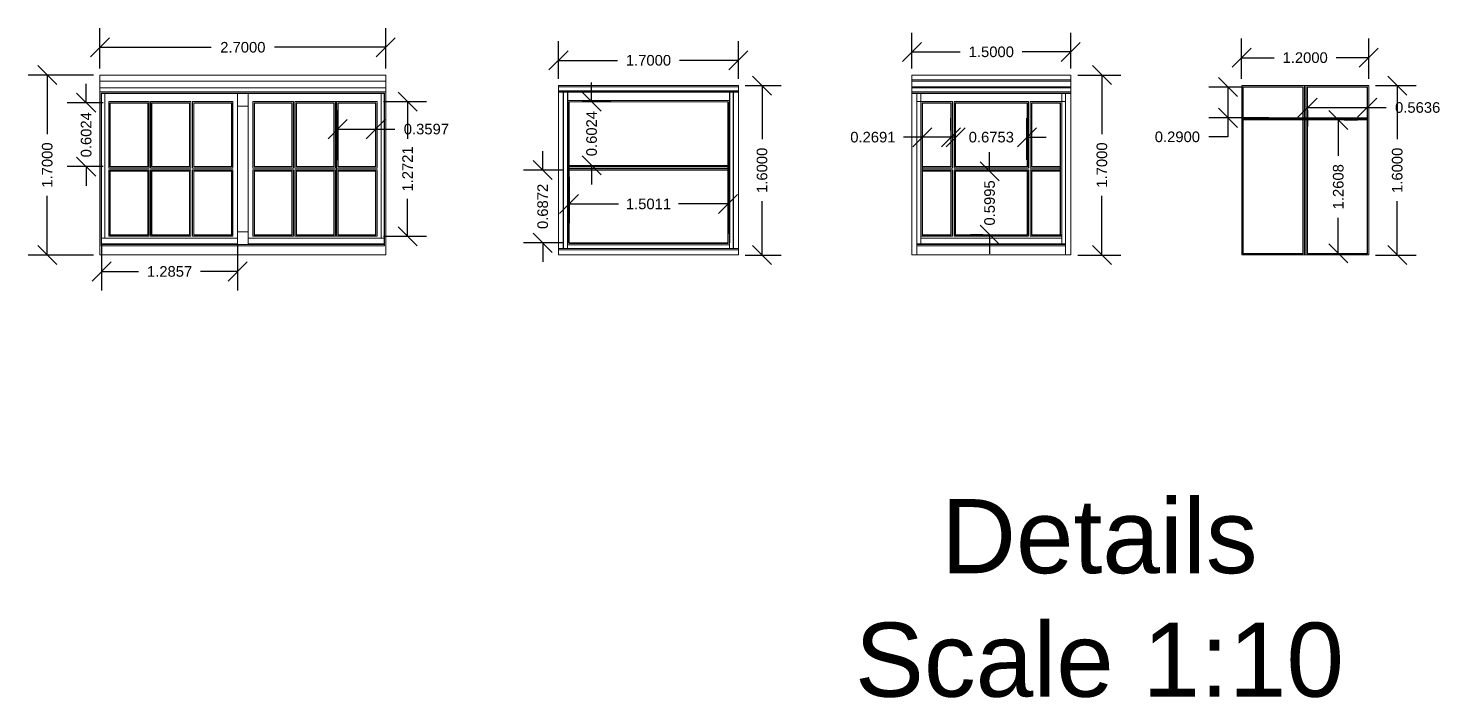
# Model space of a CAD drawing. Header units: inches. Extents: x 16.4 to 39.1, y 11.1 to 26.9.
# Drawn here: x 16.42 to 29.76, y 11.08 to 17.4 of the extents above; entities that cross this region are included whole.
import ezdxf

# ---------------------------------------------------------------- set-up
doc = ezdxf.new("R2010")
doc.units = ezdxf.units.IN
doc.header["$MEASUREMENT"] = 0
doc.layers.add('wall', color=5, linetype='Continuous')
doc.styles.get("Standard").update_dxf_attribs({"font": 'arial.ttf'})
doc.dimstyles.get("Standard").update_dxf_attribs({"dimtxt": 0.1, "dimasz": 0.18, "dimexe": 0.18, "dimexo": 0.0625, "dimgap": 0.09, "dimtad": 0, "dimtoh": 1, "dimdec": 4, "dimzin": 0, "dimdsep": 46, "dimtxsty": 'Standard', "dimblk": 'OBLIQUE', "dimcen": 0.09, "dimadec": 0, "dimazin": 0, "dimtfac": 1, "dimtdec": 4, "dimtofl": 0, "dimtmove": 0, "dimatfit": 3, "dimldrblk": 'OBLIQUE', "dimfxl": 1, "dimtolj": 1, "dimtzin": 0, "dimarcsym": 0})

# ---------------------------------------------------------------- blocks, each defined once
blk = doc.blocks.new('_Oblique')
at = {"color": 0, "linetype": 'ByBlock', "lineweight": -2}
blk.add_line((-0.5, -0.5), (0.5, 0.5), dxfattribs=at)
blk = doc.blocks.new('*D28')
at = {"color": 0, "lineweight": -2, "transparency": 16777216}
for p, q in [((17.101, 17.025), (17.101, 17.404)), ((19.801, 17.025), (19.801, 17.404)), ((17.101, 17.224), (18.153, 17.224)), ((19.801, 17.224), (18.75, 17.224))]:
    blk.add_line(p, q, dxfattribs=at)
at = {"layer": 'Defpoints', "color": 0, "lineweight": 9, "transparency": 16777216}
for p in [(19.801, 17.224), (17.101, 16.962), (19.801, 16.962)]:
    blk.add_point(p, dxfattribs=at)
at = {"color": 0, "lineweight": -2, "transparency": 16777216, "xscale": 0.18, "yscale": 0.18, "zscale": 0.18, "rotation": 180}
blk.add_blockref('_Oblique', (17.101, 17.224), dxfattribs=at)
at = {"color": 0, "lineweight": -2, "transparency": 16777216, "xscale": 0.18, "yscale": 0.18, "zscale": 0.18}
blk.add_blockref('_Oblique', (19.801, 17.224), dxfattribs=at)
at = {"color": 0, "lineweight": 9, "transparency": 16777216, "insert": (18.451, 17.224), "char_height": 0.1, "attachment_point": 5}
blk.add_mtext('\\A1;2.7000', dxfattribs=at)
blk = doc.blocks.new('*D29')
at = {"color": 0, "lineweight": -2, "transparency": 16777216}
for p, q in [((17.116, 15.359), (17.116, 14.926)), ((18.402, 15.359), (18.402, 14.926)), ((17.116, 15.106), (17.466, 15.106)), ((18.402, 15.106), (18.052, 15.106))]:
    blk.add_line(p, q, dxfattribs=at)
at = {"layer": 'Defpoints', "color": 0, "lineweight": 9, "transparency": 16777216}
for p in [(17.116, 15.422), (18.402, 15.422), (18.402, 15.106)]:
    blk.add_point(p, dxfattribs=at)
at = {"color": 0, "lineweight": -2, "transparency": 16777216, "xscale": 0.18, "yscale": 0.18, "zscale": 0.18, "rotation": 180}
blk.add_blockref('_Oblique', (17.116, 15.106), dxfattribs=at)
at = {"color": 0, "lineweight": -2, "transparency": 16777216, "xscale": 0.18, "yscale": 0.18, "zscale": 0.18}
blk.add_blockref('_Oblique', (18.402, 15.106), dxfattribs=at)
at = {"color": 0, "lineweight": 9, "transparency": 16777216, "insert": (17.759, 15.106), "char_height": 0.1, "attachment_point": 5}
blk.add_mtext('\\A1;1.2857', dxfattribs=at)
blk = doc.blocks.new('*D30')
at = {"color": 0, "lineweight": -2, "transparency": 16777216}
for p, q in [((19.781, 16.711), (20.187, 16.711)), ((20.007, 16.711), (20.007, 16.359)), ((20.007, 15.439), (20.007, 15.792)), ((19.781, 15.439), (20.187, 15.439))]:
    blk.add_line(p, q, dxfattribs=at)
at = {"layer": 'Defpoints', "color": 0, "lineweight": 9, "transparency": 16777216}
for p in [(19.719, 16.711), (19.719, 15.439), (20.007, 15.439)]:
    blk.add_point(p, dxfattribs=at)
at = {"color": 0, "lineweight": -2, "transparency": 16777216, "xscale": 0.18, "yscale": 0.18, "zscale": 0.18}
for p, rotation in [((20.007, 16.711), 90), ((20.007, 15.439), 270)]:
    blk.add_blockref('_Oblique', p, dxfattribs=dict(at, rotation=rotation))
at = {"color": 0, "lineweight": 9, "transparency": 16777216, "insert": (20.007, 16.075), "char_height": 0.1, "attachment_point": 5, "rotation": 90}
blk.add_mtext('\\A1;1.2721', dxfattribs=at)
blk = doc.blocks.new('*D31')
at = {"color": 0, "lineweight": -2, "transparency": 16777216}
for p, q in [((19.347, 16.157), (19.347, 16.631)), ((19.707, 16.157), (19.707, 16.631)), ((19.347, 16.451), (19.707, 16.451)), ((19.707, 16.451), (19.887, 16.451))]:
    blk.add_line(p, q, dxfattribs=at)
at = {"layer": 'Defpoints', "color": 0, "lineweight": 9, "transparency": 16777216}
for p in [(19.707, 16.451), (19.347, 16.094), (19.707, 16.094)]:
    blk.add_point(p, dxfattribs=at)
at = {"color": 0, "lineweight": -2, "transparency": 16777216, "xscale": 0.18, "yscale": 0.18, "zscale": 0.18, "rotation": 180}
blk.add_blockref('_Oblique', (19.347, 16.451), dxfattribs=at)
at = {"color": 0, "lineweight": -2, "transparency": 16777216, "xscale": 0.18, "yscale": 0.18, "zscale": 0.18}
blk.add_blockref('_Oblique', (19.707, 16.451), dxfattribs=at)
at = {"color": 0, "lineweight": 9, "transparency": 16777216, "insert": (20.185, 16.451), "char_height": 0.1, "attachment_point": 5}
blk.add_mtext('\\A1;0.3597', dxfattribs=at)
blk = doc.blocks.new('*D32')
at = {"color": 0, "lineweight": -2, "transparency": 16777216}
for p, q in [((16.971, 16.7), (16.971, 16.88)), ((17.133, 16.7), (16.791, 16.7)), ((17.133, 16.097), (16.791, 16.097)), ((16.971, 16.097), (16.971, 15.917))]:
    blk.add_line(p, q, dxfattribs=at)
at = {"layer": 'Defpoints', "color": 0, "lineweight": 9, "transparency": 16777216}
for p in [(17.196, 16.7), (16.971, 16.097), (17.196, 16.097)]:
    blk.add_point(p, dxfattribs=at)
at = {"color": 0, "lineweight": -2, "transparency": 16777216, "xscale": 0.18, "yscale": 0.18, "zscale": 0.18}
for p, rotation in [((16.971, 16.7), 270), ((16.971, 16.097), 90)]:
    blk.add_blockref('_Oblique', p, dxfattribs=dict(at, rotation=rotation))
at = {"color": 0, "lineweight": 9, "transparency": 16777216, "insert": (16.971, 16.398), "char_height": 0.1, "attachment_point": 5, "rotation": 90}
blk.add_mtext('\\A1;0.6024', dxfattribs=at)
blk = doc.blocks.new('*D33')
at = {"color": 0, "lineweight": -2, "transparency": 16777216}
for p, q in [((17.039, 16.962), (16.423, 16.962)), ((16.603, 16.962), (16.603, 16.405)), ((16.603, 15.262), (16.603, 15.82)), ((17.039, 15.262), (16.423, 15.262))]:
    blk.add_line(p, q, dxfattribs=at)
at = {"layer": 'Defpoints', "color": 0, "lineweight": 9, "transparency": 16777216}
for p in [(17.101, 16.962), (16.603, 15.262), (17.101, 15.262)]:
    blk.add_point(p, dxfattribs=at)
at = {"color": 0, "lineweight": -2, "transparency": 16777216, "xscale": 0.18, "yscale": 0.18, "zscale": 0.18}
for p, rotation in [((16.603, 16.962), 90), ((16.603, 15.262), 270)]:
    blk.add_blockref('_Oblique', p, dxfattribs=dict(at, rotation=rotation))
at = {"color": 0, "lineweight": 9, "transparency": 16777216, "insert": (16.603, 16.112), "char_height": 0.1, "attachment_point": 5, "rotation": 90}
blk.add_mtext('\\A1;1.7000', dxfattribs=at)
blk = doc.blocks.new('*D34')
at = {"color": 0, "lineweight": -2, "transparency": 16777216}
for p, q in [((23.196, 16.862), (23.536, 16.862)), ((23.356, 16.862), (23.356, 16.355)), ((23.356, 15.262), (23.356, 15.77)), ((23.196, 15.262), (23.536, 15.262))]:
    blk.add_line(p, q, dxfattribs=at)
at = {"layer": 'Defpoints', "color": 0, "lineweight": 9, "transparency": 16777216}
for p in [(23.133, 16.862), (23.356, 16.862), (23.133, 15.262)]:
    blk.add_point(p, dxfattribs=at)
at = {"color": 0, "lineweight": -2, "transparency": 16777216, "xscale": 0.18, "yscale": 0.18, "zscale": 0.18}
for p, rotation in [((23.356, 16.862), 90), ((23.356, 15.262), 270)]:
    blk.add_blockref('_Oblique', p, dxfattribs=dict(at, rotation=rotation))
at = {"color": 0, "lineweight": 9, "transparency": 16777216, "insert": (23.356, 16.062), "char_height": 0.1, "attachment_point": 5, "rotation": 90}
blk.add_mtext('\\A1;1.6000', dxfattribs=at)
blk = doc.blocks.new('*D35')
at = {"color": 0, "lineweight": -2, "transparency": 16777216}
for p, q in [((21.433, 16.925), (21.433, 17.281)), ((23.133, 16.925), (23.133, 17.281)), ((21.433, 17.101), (21.991, 17.101)), ((23.133, 17.101), (22.576, 17.101))]:
    blk.add_line(p, q, dxfattribs=at)
at = {"layer": 'Defpoints', "color": 0, "lineweight": 9, "transparency": 16777216}
for p in [(23.133, 17.101), (21.433, 16.862), (23.133, 16.862)]:
    blk.add_point(p, dxfattribs=at)
at = {"color": 0, "lineweight": -2, "transparency": 16777216, "xscale": 0.18, "yscale": 0.18, "zscale": 0.18, "rotation": 180}
blk.add_blockref('_Oblique', (21.433, 17.101), dxfattribs=at)
at = {"color": 0, "lineweight": -2, "transparency": 16777216, "xscale": 0.18, "yscale": 0.18, "zscale": 0.18}
blk.add_blockref('_Oblique', (23.133, 17.101), dxfattribs=at)
at = {"color": 0, "lineweight": 9, "transparency": 16777216, "insert": (22.283, 17.101), "char_height": 0.1, "attachment_point": 5}
blk.add_mtext('\\A1;1.7000', dxfattribs=at)
blk = doc.blocks.new('*D36')
at = {"color": 0, "lineweight": -2, "transparency": 16777216}
for p, q in [((21.746, 16.711), (21.746, 16.891)), ((21.658, 16.711), (21.926, 16.711)), ((21.658, 16.108), (21.926, 16.108)), ((21.746, 16.108), (21.746, 15.928))]:
    blk.add_line(p, q, dxfattribs=at)
at = {"layer": 'Defpoints', "color": 0, "lineweight": 9, "transparency": 16777216}
for p in [(21.596, 16.711), (21.596, 16.108), (21.746, 16.108)]:
    blk.add_point(p, dxfattribs=at)
at = {"color": 0, "lineweight": -2, "transparency": 16777216, "xscale": 0.18, "yscale": 0.18, "zscale": 0.18}
for p, rotation in [((21.746, 16.711), 270), ((21.746, 16.108), 90)]:
    blk.add_blockref('_Oblique', p, dxfattribs=dict(at, rotation=rotation))
at = {"color": 0, "lineweight": 9, "transparency": 16777216, "insert": (21.746, 16.409), "char_height": 0.1, "attachment_point": 5, "rotation": 90}
blk.add_mtext('\\A1;0.6024', dxfattribs=at)
blk = doc.blocks.new('*D37')
at = {"color": 0, "lineweight": -2, "transparency": 16777216}
for p, q in [((21.533, 16.002), (21.533, 15.564)), ((23.034, 16.002), (23.034, 15.564)), ((21.533, 15.744), (22, 15.744)), ((23.034, 15.744), (22.567, 15.744))]:
    blk.add_line(p, q, dxfattribs=at)
at = {"layer": 'Defpoints', "color": 0, "lineweight": 9, "transparency": 16777216}
for p in [(21.533, 16.064), (23.034, 16.064), (23.034, 15.744)]:
    blk.add_point(p, dxfattribs=at)
at = {"color": 0, "lineweight": -2, "transparency": 16777216, "xscale": 0.18, "yscale": 0.18, "zscale": 0.18, "rotation": 180}
blk.add_blockref('_Oblique', (21.533, 15.744), dxfattribs=at)
at = {"color": 0, "lineweight": -2, "transparency": 16777216, "xscale": 0.18, "yscale": 0.18, "zscale": 0.18}
blk.add_blockref('_Oblique', (23.034, 15.744), dxfattribs=at)
at = {"color": 0, "lineweight": 9, "transparency": 16777216, "insert": (22.283, 15.744), "char_height": 0.1, "attachment_point": 5}
blk.add_mtext('\\A1;1.5011', dxfattribs=at)
blk = doc.blocks.new('*D38')
at = {"color": 0, "lineweight": -2, "transparency": 16777216}
for p, q in [((21.284, 16.064), (21.284, 16.244)), ((21.47, 16.064), (21.104, 16.064)), ((21.47, 15.377), (21.104, 15.377)), ((21.284, 15.377), (21.284, 15.197))]:
    blk.add_line(p, q, dxfattribs=at)
at = {"layer": 'Defpoints', "color": 0, "lineweight": 9, "transparency": 16777216}
for p in [(21.533, 16.064), (21.284, 15.377), (21.533, 15.377)]:
    blk.add_point(p, dxfattribs=at)
at = {"color": 0, "lineweight": -2, "transparency": 16777216, "xscale": 0.18, "yscale": 0.18, "zscale": 0.18}
for p, rotation in [((21.284, 16.064), 270), ((21.284, 15.377), 90)]:
    blk.add_blockref('_Oblique', p, dxfattribs=dict(at, rotation=rotation))
at = {"color": 0, "lineweight": 9, "transparency": 16777216, "insert": (21.284, 15.721), "char_height": 0.1, "attachment_point": 5, "rotation": 90}
blk.add_mtext('\\A1;0.6872', dxfattribs=at)
blk = doc.blocks.new('*D39')
at = {"color": 0, "lineweight": -2, "transparency": 16777216}
for p, q in [((24.772, 17.025), (24.772, 17.361)), ((26.272, 17.025), (26.272, 17.361)), ((24.772, 17.181), (25.229, 17.181)), ((26.272, 17.181), (25.814, 17.181))]:
    blk.add_line(p, q, dxfattribs=at)
at = {"layer": 'Defpoints', "color": 0, "lineweight": 9, "transparency": 16777216}
for p in [(26.272, 17.181), (24.772, 16.962), (26.272, 16.962)]:
    blk.add_point(p, dxfattribs=at)
at = {"color": 0, "lineweight": -2, "transparency": 16777216, "xscale": 0.18, "yscale": 0.18, "zscale": 0.18, "rotation": 180}
blk.add_blockref('_Oblique', (24.772, 17.181), dxfattribs=at)
at = {"color": 0, "lineweight": -2, "transparency": 16777216, "xscale": 0.18, "yscale": 0.18, "zscale": 0.18}
blk.add_blockref('_Oblique', (26.272, 17.181), dxfattribs=at)
at = {"color": 0, "lineweight": 9, "transparency": 16777216, "insert": (25.522, 17.181), "char_height": 0.1, "attachment_point": 5}
blk.add_mtext('\\A1;1.5000', dxfattribs=at)
blk = doc.blocks.new('*D40')
at = {"color": 0, "lineweight": -2, "transparency": 16777216}
for p, q in [((26.338, 16.962), (26.747, 16.962)), ((26.567, 16.962), (26.567, 16.405)), ((26.567, 15.262), (26.567, 15.82)), ((26.338, 15.262), (26.747, 15.262))]:
    blk.add_line(p, q, dxfattribs=at)
at = {"layer": 'Defpoints', "color": 0, "lineweight": 9, "transparency": 16777216}
for p in [(26.275, 16.962), (26.275, 15.262), (26.567, 15.262)]:
    blk.add_point(p, dxfattribs=at)
at = {"color": 0, "lineweight": -2, "transparency": 16777216, "xscale": 0.18, "yscale": 0.18, "zscale": 0.18}
for p, rotation in [((26.567, 16.962), 90), ((26.567, 15.262), 270)]:
    blk.add_blockref('_Oblique', p, dxfattribs=dict(at, rotation=rotation))
at = {"color": 0, "lineweight": 9, "transparency": 16777216, "insert": (26.567, 16.112), "char_height": 0.1, "attachment_point": 5, "rotation": 90}
blk.add_mtext('\\A1;1.7000', dxfattribs=at)
blk = doc.blocks.new('*D41')
at = {"color": 0, "lineweight": -2, "transparency": 16777216}
for p, q in [((25.184, 16.16), (25.184, 16.555)), ((25.859, 16.16), (25.859, 16.555)), ((25.184, 16.375), (25.004, 16.375)), ((25.859, 16.375), (26.039, 16.375))]:
    blk.add_line(p, q, dxfattribs=at)
at = {"layer": 'Defpoints', "color": 0, "lineweight": 9, "transparency": 16777216}
for p in [(25.859, 16.375), (25.184, 16.097), (25.859, 16.097)]:
    blk.add_point(p, dxfattribs=at)
at = {"color": 0, "lineweight": -2, "transparency": 16777216, "xscale": 0.18, "yscale": 0.18, "zscale": 0.18}
blk.add_blockref('_Oblique', (25.184, 16.375), dxfattribs=at)
at = {"color": 0, "lineweight": -2, "transparency": 16777216, "xscale": 0.18, "yscale": 0.18, "zscale": 0.18, "rotation": 180}
blk.add_blockref('_Oblique', (25.859, 16.375), dxfattribs=at)
at = {"color": 0, "lineweight": 9, "transparency": 16777216, "insert": (25.522, 16.375), "char_height": 0.1, "attachment_point": 5}
blk.add_mtext('\\A1;0.6753', dxfattribs=at)
blk = doc.blocks.new('*D42')
at = {"color": 0, "lineweight": -2, "transparency": 16777216}
for p, q in [((24.871, 16.437), (24.871, 16.555)), ((25.14, 16.437), (25.14, 16.555)), ((24.871, 16.375), (24.691, 16.375)), ((25.14, 16.375), (24.871, 16.375))]:
    blk.add_line(p, q, dxfattribs=at)
at = {"layer": 'Defpoints', "color": 0, "lineweight": 9, "transparency": 16777216}
for p in [(24.871, 16.375), (24.871, 16.375), (25.14, 16.375)]:
    blk.add_point(p, dxfattribs=at)
at = {"color": 0, "lineweight": -2, "transparency": 16777216, "xscale": 0.18, "yscale": 0.18, "zscale": 0.18, "rotation": 180}
blk.add_blockref('_Oblique', (24.871, 16.375), dxfattribs=at)
at = {"color": 0, "lineweight": -2, "transparency": 16777216, "xscale": 0.18, "yscale": 0.18, "zscale": 0.18}
blk.add_blockref('_Oblique', (25.14, 16.375), dxfattribs=at)
at = {"color": 0, "lineweight": 9, "transparency": 16777216, "insert": (24.403, 16.375), "char_height": 0.1, "attachment_point": 5}
blk.add_mtext('\\A1;0.2691', dxfattribs=at)
blk = doc.blocks.new('*D43')
at = {"color": 0, "lineweight": -2, "transparency": 16777216}
for p, q in [((25.506, 16.053), (25.506, 16.233)), ((25.443, 16.053), (25.326, 16.053)), ((25.443, 15.454), (25.326, 15.454)), ((25.506, 15.454), (25.506, 15.274))]:
    blk.add_line(p, q, dxfattribs=at)
at = {"layer": 'Defpoints', "color": 0, "lineweight": 9, "transparency": 16777216}
for p in [(25.506, 16.053), (25.506, 15.454), (25.506, 15.454)]:
    blk.add_point(p, dxfattribs=at)
at = {"color": 0, "lineweight": -2, "transparency": 16777216, "xscale": 0.18, "yscale": 0.18, "zscale": 0.18}
for p, rotation in [((25.506, 16.053), 270), ((25.506, 15.454), 90)]:
    blk.add_blockref('_Oblique', p, dxfattribs=dict(at, rotation=rotation))
at = {"color": 0, "lineweight": 9, "transparency": 16777216, "insert": (25.506, 15.754), "char_height": 0.1, "attachment_point": 5, "rotation": 90}
blk.add_mtext('\\A1;0.5995', dxfattribs=at)
blk = doc.blocks.new('*D44')
at = {"color": 0, "lineweight": -2, "transparency": 16777216}
for p, q in [((29.15, 16.862), (29.537, 16.862)), ((29.357, 16.862), (29.357, 16.355)), ((29.357, 15.262), (29.357, 15.77)), ((29.15, 15.262), (29.537, 15.262))]:
    blk.add_line(p, q, dxfattribs=at)
at = {"layer": 'Defpoints', "color": 0, "lineweight": 9, "transparency": 16777216}
for p in [(29.087, 16.862), (29.087, 15.262), (29.357, 15.262)]:
    blk.add_point(p, dxfattribs=at)
at = {"color": 0, "lineweight": -2, "transparency": 16777216, "xscale": 0.18, "yscale": 0.18, "zscale": 0.18}
for p, rotation in [((29.357, 16.862), 90), ((29.357, 15.262), 270)]:
    blk.add_blockref('_Oblique', p, dxfattribs=dict(at, rotation=rotation))
at = {"color": 0, "lineweight": 9, "transparency": 16777216, "insert": (29.357, 16.062), "char_height": 0.1, "attachment_point": 5, "rotation": 90}
blk.add_mtext('\\A1;1.6000', dxfattribs=at)
blk = doc.blocks.new('*D45')
at = {"color": 0, "lineweight": -2, "transparency": 16777216}
for p, q in [((27.887, 16.925), (27.887, 17.306)), ((29.087, 16.925), (29.087, 17.306)), ((27.887, 17.126), (28.195, 17.126)), ((29.087, 17.126), (28.78, 17.126))]:
    blk.add_line(p, q, dxfattribs=at)
at = {"layer": 'Defpoints', "color": 0, "lineweight": 9, "transparency": 16777216}
for p in [(29.087, 17.126), (27.887, 16.862), (29.087, 16.862)]:
    blk.add_point(p, dxfattribs=at)
at = {"color": 0, "lineweight": -2, "transparency": 16777216, "xscale": 0.18, "yscale": 0.18, "zscale": 0.18, "rotation": 180}
blk.add_blockref('_Oblique', (27.887, 17.126), dxfattribs=at)
at = {"color": 0, "lineweight": -2, "transparency": 16777216, "xscale": 0.18, "yscale": 0.18, "zscale": 0.18}
blk.add_blockref('_Oblique', (29.087, 17.126), dxfattribs=at)
at = {"color": 0, "lineweight": 9, "transparency": 16777216, "insert": (28.487, 17.126), "char_height": 0.1, "attachment_point": 5}
blk.add_mtext('\\A1;1.2000', dxfattribs=at)
blk = doc.blocks.new('*D46')
at = {"color": 0, "lineweight": -2, "transparency": 16777216}
for p, q in [((28.509, 16.655), (29.073, 16.655)), ((28.509, 16.631), (28.509, 16.475)), ((29.073, 16.655), (29.253, 16.655)), ((29.073, 16.631), (29.073, 16.475))]:
    blk.add_line(p, q, dxfattribs=at)
at = {"layer": 'Defpoints', "color": 0, "lineweight": 9, "transparency": 16777216}
for p in [(28.509, 16.694), (29.073, 16.694), (29.073, 16.655)]:
    blk.add_point(p, dxfattribs=at)
at = {"color": 0, "lineweight": -2, "transparency": 16777216, "xscale": 0.18, "yscale": 0.18, "zscale": 0.18, "rotation": 180}
blk.add_blockref('_Oblique', (28.509, 16.655), dxfattribs=at)
at = {"color": 0, "lineweight": -2, "transparency": 16777216, "xscale": 0.18, "yscale": 0.18, "zscale": 0.18}
blk.add_blockref('_Oblique', (29.073, 16.655), dxfattribs=at)
at = {"color": 0, "lineweight": 9, "transparency": 16777216, "insert": (29.55, 16.655), "char_height": 0.1, "attachment_point": 5}
blk.add_mtext('\\A1;0.5636', dxfattribs=at)
blk = doc.blocks.new('*D47')
at = {"color": 0, "lineweight": -2, "transparency": 16777216}
for p, q in [((28.144, 16.848), (27.578, 16.848)), ((27.758, 16.848), (27.758, 16.558)), ((28.144, 16.558), (27.578, 16.558)), ((27.758, 16.558), (27.758, 16.378)), ((27.758, 16.378), (27.578, 16.378))]:
    blk.add_line(p, q, dxfattribs=at)
at = {"layer": 'Defpoints', "color": 0, "lineweight": 9, "transparency": 16777216}
for p in [(28.206, 16.848), (27.758, 16.558), (28.206, 16.558)]:
    blk.add_point(p, dxfattribs=at)
at = {"color": 0, "lineweight": -2, "transparency": 16777216, "xscale": 0.18, "yscale": 0.18, "zscale": 0.18}
for p, rotation in [((27.758, 16.848), 90), ((27.758, 16.558), 270)]:
    blk.add_blockref('_Oblique', p, dxfattribs=dict(at, rotation=rotation))
at = {"color": 0, "lineweight": 9, "transparency": 16777216, "insert": (27.28, 16.378), "char_height": 0.1, "attachment_point": 5}
blk.add_mtext('\\A1;0.2900', dxfattribs=at)
blk = doc.blocks.new('*D48')
at = {"color": 0, "lineweight": -2, "transparency": 16777216}
for p, q in [((28.8, 16.538), (28.8, 16.2)), ((28.854, 16.538), (28.98, 16.538)), ((28.8, 15.277), (28.8, 15.614)), ((28.854, 15.277), (28.98, 15.277))]:
    blk.add_line(p, q, dxfattribs=at)
at = {"layer": 'Defpoints', "color": 0, "lineweight": 9, "transparency": 16777216}
for p in [(28.791, 16.538), (28.791, 15.277), (28.8, 15.277)]:
    blk.add_point(p, dxfattribs=at)
at = {"color": 0, "lineweight": -2, "transparency": 16777216, "xscale": 0.18, "yscale": 0.18, "zscale": 0.18}
for p, rotation in [((28.8, 16.538), 90), ((28.8, 15.277), 270)]:
    blk.add_blockref('_Oblique', p, dxfattribs=dict(at, rotation=rotation))
at = {"color": 0, "lineweight": 9, "transparency": 16777216, "insert": (28.8, 15.907), "char_height": 0.1, "attachment_point": 5, "rotation": 90}
blk.add_mtext('\\A1;1.2608', dxfattribs=at)

msp = doc.modelspace()

# ---------------------------------------------------------------- linework, layer by layer
at = {"lineweight": 9}
for p, q in [((19.80141, 16.96234), (17.10141, 16.96234)), ((17.10141, 16.96234), (17.10141, 15.26234)), ((19.80141, 15.26234), (19.80141, 16.96234)), ((24.7718, 15.26234), (24.7718, 16.96234)), ((24.7718, 16.96234), (26.2718, 16.96234)), ((26.2718, 16.96234), (26.2718, 15.26234)), ((19.80141, 16.90583), (17.10141, 16.90583)), ((17.10141, 16.84149), (19.80141, 16.84149)), ((17.49442, 16.80348), (17.10141, 16.80348)), ((19.40841, 16.80348), (17.49442, 16.80348)), ((19.40841, 16.80348), (19.80141, 16.80348)), ((21.43331, 16.86234), (21.43331, 15.26234)), ((21.43331, 16.86234), (23.13331, 16.86234)), ((23.13331, 16.85234), (21.43331, 16.85234)), ((23.13331, 16.81433), (21.43331, 16.81433)), ((21.43331, 16.80263), (23.13331, 16.80263)), ((23.13331, 16.86234), (23.13331, 15.26234)), ((24.7718, 16.91583), (26.2718, 16.91583)), ((24.7718, 15.26234), (24.7718, 16.90583)), ((24.7718, 16.90583), (26.2718, 16.90583)), ((24.7718, 16.85149), (26.2718, 16.85149)), ((26.2718, 16.80348), (24.7718, 16.80348)), ((26.2718, 15.26234), (26.2718, 16.90583)), ((29.08736, 16.86234), (27.88736, 16.86234)), ((27.88736, 16.86234), (27.88736, 15.26234)), ((28.46835, 16.85065), (27.89888, 16.85065)), ((27.89888, 16.85065), (27.89888, 15.27404)), ((28.46542, 16.84772), (27.9018, 16.84772)), ((27.9018, 16.84772), (27.9018, 15.27697)), ((27.9018, 16.84772), (27.9018, 16.54772)), ((27.9018, 16.84772), (27.9018, 16.82772)), ((28.46542, 16.84772), (28.46542, 15.27697)), ((28.46835, 16.85065), (28.46835, 15.27404)), ((28.48005, 16.86234), (28.48005, 15.26234)), ((28.49467, 16.86234), (28.49467, 15.26234)), ((28.50636, 16.85065), (29.07584, 16.85065)), ((28.50636, 16.85065), (28.50636, 15.27404)), ((28.50929, 16.84772), (29.07291, 16.84772)), ((28.50929, 16.84772), (28.50929, 15.27697)), ((29.07291, 16.84772), (29.07291, 15.27697)), ((29.07584, 16.85065), (29.07584, 15.27404)), ((29.08736, 15.26234), (29.08736, 16.86234)), ((17.11312, 16.79178), (17.11312, 15.36031)), ((17.50612, 16.79178), (17.11312, 16.79178)), ((17.11604, 16.78886), (17.11604, 15.36031)), ((17.11604, 16.78886), (17.50904, 16.78886)), ((17.14604, 16.78886), (17.14604, 15.42171)), ((17.18403, 16.71136), (17.18403, 16.08263)), ((17.18403, 16.71136), (17.56712, 16.71136)), ((17.19573, 16.69966), (17.19573, 16.09432)), ((17.55542, 16.69966), (17.19865, 16.69966)), ((17.19865, 16.69674), (17.19865, 16.09725)), ((17.19865, 16.69674), (17.5525, 16.69674)), ((19.39671, 16.79178), (17.50612, 16.79178)), ((19.39378, 16.78886), (17.50904, 16.78886)), ((17.5525, 16.09725), (17.5525, 16.69674)), ((17.55542, 16.09432), (17.55542, 16.69966)), ((17.56712, 16.08263), (17.56712, 16.71136)), ((17.96012, 16.71136), (17.57703, 16.71136)), ((17.57703, 16.71136), (17.57703, 16.08263)), ((17.94842, 16.69966), (17.58873, 16.69966)), ((17.58873, 16.69966), (17.58873, 16.09432)), ((17.9455, 16.69674), (17.59165, 16.69674)), ((17.59165, 16.69674), (17.59165, 16.09725)), ((17.9455, 16.09725), (17.9455, 16.69674)), ((17.94842, 16.09432), (17.94842, 16.69966)), ((17.96012, 16.08263), (17.96012, 16.71136)), ((18.35783, 16.71136), (17.97474, 16.71136)), ((17.97474, 16.71136), (17.97474, 16.08263)), ((18.34614, 16.69966), (17.98644, 16.69966)), ((17.98644, 16.69966), (17.98644, 16.09432)), ((18.34321, 16.69674), (17.98936, 16.69674)), ((17.98936, 16.69674), (17.98936, 16.09725)), ((18.34321, 16.09725), (18.34321, 16.69674)), ((18.34614, 16.09432), (18.34614, 16.69966)), ((18.35783, 16.08263), (18.35783, 16.71136)), ((18.4017, 15.36031), (18.4017, 16.78886)), ((18.50113, 15.36031), (18.50113, 16.78886)), ((18.54499, 16.08263), (18.54499, 16.71136)), ((18.54499, 16.71136), (18.92808, 16.71136)), ((18.55669, 16.09432), (18.55669, 16.69966)), ((18.55669, 16.69966), (18.91638, 16.69966)), ((18.55961, 16.09725), (18.55961, 16.69674)), ((18.55961, 16.69674), (18.91346, 16.69674)), ((18.91346, 16.69674), (18.91346, 16.09725)), ((18.91638, 16.69966), (18.91638, 16.09432)), ((18.92808, 16.71136), (18.92808, 16.08263)), ((18.9427, 16.08263), (18.9427, 16.71136)), ((18.9427, 16.71136), (19.32579, 16.71136)), ((18.9544, 16.09432), (18.9544, 16.69966)), ((18.9544, 16.69966), (19.3141, 16.69966)), ((18.95733, 16.09725), (18.95733, 16.69674)), ((18.95733, 16.69674), (19.31117, 16.69674)), ((19.31117, 16.69674), (19.31117, 16.09725)), ((19.3141, 16.69966), (19.3141, 16.09432)), ((19.32579, 16.71136), (19.32579, 16.08263)), ((19.3357, 16.71136), (19.71879, 16.71136)), ((19.3357, 16.71136), (19.3357, 15.43927)), ((19.3474, 16.09432), (19.3474, 16.69966)), ((19.3474, 16.69966), (19.7071, 16.69966)), ((19.35033, 16.09725), (19.35033, 16.69674)), ((19.35033, 16.69674), (19.70417, 16.69674)), ((19.39378, 16.78886), (19.78678, 16.78886)), ((19.39671, 16.79178), (19.78971, 16.79178)), ((19.70417, 16.69674), (19.70417, 16.09725)), ((19.7071, 16.69966), (19.7071, 16.09432)), ((19.71879, 16.71136), (19.71879, 16.08263)), ((19.75678, 16.78886), (19.75678, 15.42171)), ((19.78678, 15.36031), (19.78678, 16.78886)), ((19.78971, 15.36031), (19.78971, 16.79178)), ((21.43331, 16.79971), (23.13331, 16.79971)), ((23.0485, 16.72221), (21.51812, 16.72221)), ((21.52981, 16.71051), (23.03681, 16.71051)), ((21.53274, 16.70759), (21.53274, 15.46474)), ((21.53274, 16.70759), (23.03388, 16.70759)), ((23.03388, 16.70759), (23.03388, 15.46474)), ((26.2718, 16.79178), (24.7718, 16.79178)), ((26.2718, 16.78886), (24.7718, 16.78886)), ((24.77182, 16.71136), (24.77182, 16.08263)), ((25.15491, 16.71136), (24.81932, 16.71136)), ((24.85661, 16.78886), (24.85661, 15.36616)), ((24.8683, 16.79178), (24.8683, 16.78886)), ((24.8683, 16.69966), (24.8683, 15.45097)), ((24.87123, 16.69966), (24.8683, 16.69966)), ((25.14321, 16.69966), (24.87123, 16.69966)), ((25.14029, 16.69674), (24.87123, 16.69674)), ((24.87123, 16.69674), (24.87123, 16.09725)), ((25.14029, 16.09725), (25.14029, 16.69674)), ((25.14321, 16.09432), (25.14321, 16.69966)), ((25.15491, 16.08263), (25.15491, 16.71136)), ((25.55262, 16.71136), (25.16953, 16.71136)), ((25.16953, 16.71136), (25.16953, 16.08263)), ((25.54092, 16.69966), (25.18123, 16.69966)), ((25.18123, 16.69966), (25.18123, 16.09432)), ((25.538, 16.69674), (25.18415, 16.69674)), ((25.18415, 16.69674), (25.18415, 16.09725)), ((25.49098, 16.71136), (25.87407, 16.71136)), ((25.50268, 16.69966), (25.86237, 16.69966)), ((25.5056, 16.69674), (25.85945, 16.69674)), ((25.85945, 16.69674), (25.85945, 16.09725)), ((25.86237, 16.69966), (25.86237, 16.09432)), ((25.87407, 16.71136), (25.87407, 16.08263)), ((25.88869, 16.08263), (25.88869, 16.71136)), ((25.88869, 16.71136), (26.22428, 16.71136)), ((25.90039, 16.09432), (25.90039, 16.69966)), ((25.90039, 16.69966), (26.1753, 16.69966)), ((25.90331, 16.09725), (25.90331, 16.69674)), ((25.90331, 16.69674), (26.1753, 16.69674)), ((26.17237, 16.09725), (26.17237, 16.69966)), ((26.1753, 16.09725), (26.1753, 16.69966)), ((26.18699, 15.45389), (26.18699, 16.78886)), ((26.27178, 16.71136), (26.27178, 16.08263)), ((18.4017, 16.6675), (18.50113, 16.6675)), ((27.9018, 16.55772), (28.46542, 16.55772)), ((27.9018, 16.54772), (28.46542, 16.54772)), ((27.9018, 16.53772), (28.46542, 16.53772)), ((28.46835, 16.55772), (28.50636, 16.55772)), ((28.46835, 16.54772), (28.50636, 16.54772)), ((28.46835, 16.53772), (28.50636, 16.53772)), ((28.50929, 16.55772), (29.07291, 16.55772)), ((28.50929, 16.54772), (29.07291, 16.54772)), ((28.50929, 16.53772), (29.07291, 16.53772)), ((17.18403, 16.08263), (17.56712, 16.08263)), ((17.56712, 16.068), (17.18403, 16.068)), ((17.18403, 16.068), (17.18403, 15.43927)), ((17.19573, 16.09432), (17.55542, 16.09432)), ((17.55542, 16.05631), (17.19573, 16.05631)), ((17.19573, 16.05631), (17.19573, 15.45097)), ((17.19865, 16.09725), (17.5525, 16.09725)), ((17.5525, 16.05338), (17.19865, 16.05338)), ((17.19865, 16.05338), (17.19865, 15.45389)), ((17.5525, 15.45389), (17.5525, 16.05338)), ((17.55542, 15.45097), (17.55542, 16.05631)), ((17.56712, 15.43927), (17.56712, 16.068)), ((17.57703, 16.08263), (17.96012, 16.08263)), ((17.96012, 16.068), (17.57703, 16.068)), ((17.57703, 16.068), (17.57703, 15.43927)), ((17.58873, 16.09432), (17.94842, 16.09432)), ((17.94842, 16.05631), (17.58873, 16.05631)), ((17.58873, 16.05631), (17.58873, 15.45097)), ((17.59165, 16.09725), (17.9455, 16.09725)), ((17.9455, 16.05338), (17.59165, 16.05338)), ((17.59165, 16.05338), (17.59165, 15.45389)), ((17.9455, 15.45389), (17.9455, 16.05338)), ((17.94842, 15.45097), (17.94842, 16.05631)), ((17.96012, 15.43927), (17.96012, 16.068)), ((17.97474, 16.08263), (18.35783, 16.08263)), ((18.35783, 16.068), (17.97474, 16.068)), ((17.97474, 16.068), (17.97474, 15.43927)), ((17.98644, 16.09432), (18.34614, 16.09432)), ((18.34614, 16.05631), (17.98644, 16.05631)), ((17.98644, 16.05631), (17.98644, 15.45097)), ((17.98936, 16.09725), (18.34321, 16.09725)), ((18.34321, 16.05338), (17.98936, 16.05338)), ((17.98936, 16.05338), (17.98936, 15.45389)), ((18.34321, 15.45389), (18.34321, 16.05338)), ((18.34614, 15.45097), (18.34614, 16.05631)), ((18.35783, 15.43927), (18.35783, 16.068)), ((18.92808, 16.08263), (18.54499, 16.08263)), ((18.54499, 15.43927), (18.54499, 16.068)), ((18.54499, 16.068), (18.92808, 16.068)), ((18.91638, 16.09432), (18.55669, 16.09432)), ((18.55669, 15.45097), (18.55669, 16.05631)), ((18.55669, 16.05631), (18.91638, 16.05631)), ((18.91346, 16.09725), (18.55961, 16.09725)), ((18.55961, 15.45389), (18.55961, 16.05338)), ((18.55961, 16.05338), (18.91346, 16.05338)), ((18.91346, 16.05338), (18.91346, 15.45389)), ((18.91638, 16.05631), (18.91638, 15.45097)), ((18.92808, 16.068), (18.92808, 15.43927)), ((19.32579, 16.08263), (18.9427, 16.08263)), ((18.9427, 15.43927), (18.9427, 16.068)), ((18.9427, 16.068), (19.32579, 16.068)), ((19.3141, 16.09432), (18.9544, 16.09432)), ((18.9544, 15.45097), (18.9544, 16.05631)), ((18.9544, 16.05631), (19.3141, 16.05631)), ((19.31117, 16.09725), (18.95733, 16.09725)), ((18.95733, 15.45389), (18.95733, 16.05338)), ((18.95733, 16.05338), (19.31117, 16.05338)), ((19.31117, 16.05338), (19.31117, 15.45389)), ((19.3141, 16.05631), (19.3141, 15.45097)), ((19.32579, 16.068), (19.32579, 15.43927)), ((19.71879, 16.08263), (19.3357, 16.08263)), ((19.3357, 16.068), (19.71879, 16.068)), ((19.7071, 16.09432), (19.3474, 16.09432)), ((19.3474, 15.45097), (19.3474, 16.05631)), ((19.3474, 16.05631), (19.7071, 16.05631)), ((19.70417, 16.09725), (19.35033, 16.09725)), ((19.35033, 15.45389), (19.35033, 16.05338)), ((19.35033, 16.05338), (19.70417, 16.05338)), ((19.70417, 16.05338), (19.70417, 15.45389)), ((19.7071, 16.05631), (19.7071, 15.45097)), ((19.71879, 16.068), (19.71879, 15.43927)), ((23.03388, 16.1081), (21.53274, 16.1081)), ((23.03388, 16.10517), (21.53274, 16.10517)), ((23.03388, 16.09348), (21.53274, 16.09348)), ((23.03388, 16.07885), (21.53274, 16.07885)), ((23.03388, 16.06716), (21.53274, 16.06716)), ((23.03388, 16.06423), (21.53274, 16.06423)), ((24.77182, 16.068), (24.77182, 15.43927)), ((24.87123, 16.09725), (25.14029, 16.09725)), ((24.87123, 16.09432), (25.14321, 16.09432)), ((24.87123, 16.09432), (24.87123, 16.05631)), ((24.87123, 16.08263), (25.15491, 16.08263)), ((25.15491, 16.068), (24.87123, 16.068)), ((25.14321, 16.05631), (24.87123, 16.05631)), ((25.14029, 16.05338), (24.87123, 16.05338)), ((24.87123, 16.05338), (24.87123, 15.45389)), ((25.14029, 15.45389), (25.14029, 16.05338)), ((25.14321, 15.45097), (25.14321, 16.05631)), ((25.15491, 15.43927), (25.15491, 16.068)), ((25.16953, 16.08263), (25.55262, 16.08263)), ((25.55262, 16.068), (25.16953, 16.068)), ((25.16953, 16.068), (25.16953, 15.43927)), ((25.18123, 16.09432), (25.54092, 16.09432)), ((25.54092, 16.05631), (25.18123, 16.05631)), ((25.18123, 16.05631), (25.18123, 15.45097)), ((25.18415, 16.09725), (25.538, 16.09725)), ((25.538, 16.05338), (25.18415, 16.05338)), ((25.18415, 16.05338), (25.18415, 15.45389)), ((25.87407, 16.08263), (25.49098, 16.08263)), ((25.49098, 16.068), (25.87407, 16.068)), ((25.86237, 16.09432), (25.50268, 16.09432)), ((25.50268, 16.05631), (25.86237, 16.05631)), ((25.85945, 16.09725), (25.5056, 16.09725)), ((25.5056, 16.05338), (25.85945, 16.05338)), ((25.85945, 16.05338), (25.85945, 15.45389)), ((25.86237, 16.05631), (25.86237, 15.45097)), ((25.87407, 16.068), (25.87407, 15.43927)), ((26.17237, 16.08263), (25.88869, 16.08263)), ((25.88869, 15.43927), (25.88869, 16.068)), ((25.88869, 16.068), (26.17237, 16.068)), ((26.17237, 16.09432), (25.90039, 16.09432)), ((25.90039, 15.45097), (25.90039, 16.05631)), ((25.90039, 16.05631), (26.17237, 16.05631)), ((26.17237, 16.09725), (25.90331, 16.09725)), ((25.90331, 15.45389), (25.90331, 16.05338)), ((25.90331, 16.05338), (26.17237, 16.05338)), ((26.17237, 16.09432), (26.17237, 16.05631)), ((26.17237, 15.45389), (26.17237, 16.05338)), ((26.1753, 16.09725), (26.1753, 16.05338)), ((26.1753, 15.45389), (26.1753, 16.05338)), ((26.27178, 16.068), (26.27178, 15.43927)), ((18.4017, 15.48167), (18.50113, 15.48167)), ((17.11312, 15.36031), (17.11312, 15.3486)), ((17.45713, 15.3486), (17.11312, 15.3486)), ((17.50904, 15.42171), (17.11604, 15.42171)), ((17.50904, 15.36616), (17.11604, 15.36616)), ((17.11604, 15.36031), (17.45713, 15.36031)), ((17.18403, 15.43927), (17.56712, 15.43927)), ((17.19573, 15.45097), (17.55542, 15.45097)), ((17.19865, 15.45389), (17.5525, 15.45389)), ((17.45713, 15.36031), (19.44569, 15.36031)), ((17.45713, 15.3486), (19.44569, 15.3486)), ((17.50904, 15.42171), (18.4017, 15.42171)), ((17.50904, 15.36616), (18.4017, 15.36616)), ((17.57703, 15.43927), (17.96012, 15.43927)), ((17.58873, 15.45097), (17.94842, 15.45097)), ((17.59165, 15.45389), (17.9455, 15.45389)), ((17.97474, 15.43927), (18.35783, 15.43927)), ((17.98644, 15.45097), (18.34614, 15.45097)), ((17.98936, 15.45389), (18.34321, 15.45389)), ((18.50113, 15.42171), (19.39378, 15.42171)), ((18.50113, 15.36616), (19.39378, 15.36616)), ((18.92808, 15.43927), (18.54499, 15.43927)), ((18.91638, 15.45097), (18.55669, 15.45097)), ((18.91346, 15.45389), (18.55961, 15.45389)), ((19.32579, 15.43927), (18.9427, 15.43927)), ((19.3141, 15.45097), (18.9544, 15.45097)), ((19.31117, 15.45389), (18.95733, 15.45389)), ((19.71879, 15.43927), (19.3357, 15.43927)), ((19.7071, 15.45097), (19.3474, 15.45097)), ((19.70417, 15.45389), (19.35033, 15.45389)), ((19.39378, 15.42171), (19.78678, 15.42171)), ((19.39378, 15.36616), (19.78678, 15.36616)), ((19.44569, 15.36031), (19.78678, 15.36031)), ((19.44569, 15.3486), (19.78971, 15.3486)), ((19.78971, 15.36031), (19.78971, 15.3486)), ((21.51812, 15.37701), (21.51812, 15.32498)), ((23.0485, 15.35945), (21.51812, 15.35945)), ((21.52981, 15.46182), (21.52981, 15.37116)), ((23.03681, 15.37116), (21.52981, 15.37116)), ((21.53274, 15.46474), (21.53274, 15.37701)), ((23.03388, 15.37701), (21.53274, 15.37701)), ((23.03388, 15.46474), (23.03388, 15.37701)), ((23.03681, 15.46182), (23.03681, 15.37116)), ((23.0485, 15.37701), (23.0485, 15.32498)), ((24.81932, 15.36616), (25.47209, 15.36616)), ((24.81932, 15.36031), (26.22428, 15.36031)), ((24.81932, 15.3486), (26.22428, 15.3486)), ((24.8683, 15.43927), (24.85661, 15.43927)), ((24.8683, 15.42171), (24.85661, 15.42171)), ((24.8683, 15.45097), (25.14321, 15.45097)), ((24.8683, 15.43927), (25.15491, 15.43927)), ((24.8683, 15.42171), (25.47209, 15.42171)), ((24.87123, 15.45389), (25.14029, 15.45389)), ((25.16953, 15.43927), (25.55262, 15.43927)), ((25.18123, 15.45097), (25.54092, 15.45097)), ((25.18415, 15.45389), (25.538, 15.45389)), ((25.57151, 15.42171), (25.47209, 15.42171)), ((25.57151, 15.36616), (25.47209, 15.36616)), ((25.87407, 15.43927), (25.49098, 15.43927)), ((25.86237, 15.45097), (25.50268, 15.45097)), ((25.85945, 15.45389), (25.5056, 15.45389)), ((25.57151, 15.42171), (26.18699, 15.42171)), ((25.57151, 15.36616), (26.22428, 15.36616)), ((26.18699, 15.43927), (25.88869, 15.43927)), ((26.18699, 15.45097), (25.90039, 15.45097)), ((26.17237, 15.45389), (25.90331, 15.45389)), ((26.18699, 15.45389), (26.1753, 15.45389)), ((26.18699, 15.45389), (26.18699, 15.36616)), ((17.10141, 15.26234), (19.80141, 15.26234)), ((23.13331, 15.32498), (21.43331, 15.32498)), ((23.13331, 15.32206), (21.43331, 15.32206)), ((23.13331, 15.31036), (21.43331, 15.31036)), ((21.43331, 15.26234), (23.13331, 15.26234)), ((24.7718, 15.26234), (26.2718, 15.26234)), ((29.08736, 15.26234), (27.88736, 15.26234)), ((28.46542, 15.27404), (27.89888, 15.27404)), ((28.46542, 15.27697), (27.9018, 15.27697)), ((28.46542, 15.27404), (28.46835, 15.27404)), ((28.50929, 15.27404), (28.50636, 15.27404)), ((28.50929, 15.27697), (29.07291, 15.27697)), ((28.50929, 15.27404), (29.07584, 15.27404))]:
    msp.add_line(p, q, dxfattribs=at)
for p, q in [((21.51812, 16.79971), (21.51812, 15.37701)), ((21.52981, 16.71051), (21.52981, 15.46182)), ((23.03681, 16.71051), (23.03681, 15.46182)), ((23.0485, 16.79971), (23.0485, 15.37701))]:
    msp.add_line(p, q)
at = {"layer": 'wall', "color": 0, "lineweight": 9}
for p, q in [((24.7718, 16.84149), (26.2718, 16.84149)), ((24.81932, 15.26234), (24.81932, 16.78886)), ((26.22428, 15.26234), (26.22428, 16.78886))]:
    msp.add_line(p, q, dxfattribs=at)
at = {"layer": 'wall', "color": 0}
for p, q in [((21.48083, 15.32498), (21.48083, 16.79971)), ((23.08579, 15.32498), (23.08579, 16.79971))]:
    msp.add_line(p, q, dxfattribs=at)

# ---------------------------------------------------------------- texts
at = {"lineweight": 9, "insert": (26.5435, 12.01757), "char_height": 0.7, "attachment_point": 5}
msp.add_mtext_dynamic_manual_height_columns('Details\\PScale 1:10', width=4.6229578, gutter_width=1, heights=[0], dxfattribs=at)

# ---------------------------------------------------------------- dimensions: what is measured, and where the dimension line sits
at = {"color": 41, "lineweight": 9, "true_color": 0xf4ee51}
for base, p1, p2, picture, middle in [((19.80141, 17.22442), (17.10141, 16.96234), (19.80141, 16.96234), '*D28', (18.45141, 17.22442)), ((26.2718, 17.18055), (24.7718, 16.96234), (26.2718, 16.96234), '*D39', (25.5218, 17.18055)), ((23.13331, 17.10129), (21.43331, 16.86234), (23.13331, 16.86234), '*D35', (22.28331, 17.10129)), ((29.08736, 17.12582), (27.88736, 16.86234), (29.08736, 16.86234), '*D45', (28.48736, 17.12582)), ((29.07291, 16.6547), (28.50929, 16.69358), (29.07291, 16.69358), '*D46', (29.55045, 16.6547)), ((19.7071, 16.45121), (19.3474, 16.09432), (19.7071, 16.09432), '*D31', (20.18467, 16.45121)), ((24.87123, 16.37468), (25.14029, 16.37468), (24.87123, 16.37468), '*D42', (24.40331, 16.37468)), ((25.85945, 16.37468), (25.18415, 16.09725), (25.85945, 16.09725), '*D41', (25.5218, 16.37468)), ((23.03388, 15.74357), (21.53274, 16.06423), (23.03388, 16.06423), '*D37', (22.28331, 15.74357)), ((18.4017, 15.10642), (17.11604, 15.42171), (18.4017, 15.42171), '*D29', (17.75887, 15.10642))]:
    dim = msp.add_linear_dim(base=base, p1=p1, p2=p2, dimstyle='Standard', dxfattribs=at)
    dim.commit()
    dim.dimension.update_dxf_attribs({"geometry": picture, "text_midpoint": middle})
for base, p1, p2, picture, middle in [((16.60349, 15.26234), (17.10141, 16.96234), (17.10141, 15.26234), '*D33', (16.60349, 16.11234)), ((23.35584, 16.86234), (23.13331, 15.26234), (23.13331, 16.86234), '*D34', (23.35584, 16.06234)), ((26.5671, 15.26234), (26.27548, 16.96234), (26.27548, 15.26234), '*D40', (26.5671, 16.11234)), ((27.75781, 16.55772), (28.20624, 16.84772), (28.20624, 16.55772), '*D47', (27.2804, 16.37772)), ((29.35688, 15.26234), (29.08736, 16.86234), (29.08736, 15.26234), '*D44', (29.35688, 16.06234)), ((16.97096, 16.09725), (17.19573, 16.69966), (17.19573, 16.09725), '*D32', (16.97096, 16.39846)), ((21.74627, 16.1081), (21.59551, 16.71051), (21.59551, 16.1081), '*D36', (21.74627, 16.40931)), ((20.00692, 15.43927), (19.71879, 16.71136), (19.71879, 15.43927), '*D30', (20.00692, 16.07531)), ((28.80012, 15.276966), (28.791101, 16.537723), (28.791101, 15.276966), '*D48', (28.80012, 15.907345)), ((21.28352, 15.37701), (21.53274, 16.06423), (21.53274, 15.37701), '*D38', (21.28352, 15.72062)), ((25.5056, 15.45389), (25.5056, 16.05338), (25.5056, 15.45389), '*D43', (25.5056, 15.75364))]:
    dim = msp.add_linear_dim(base=base, p1=p1, p2=p2, angle=90, dimstyle='Standard', dxfattribs=at)
    dim.commit()
    dim.dimension.update_dxf_attribs({"geometry": picture, "text_midpoint": middle})

doc.saveas('drawing.dxf')
